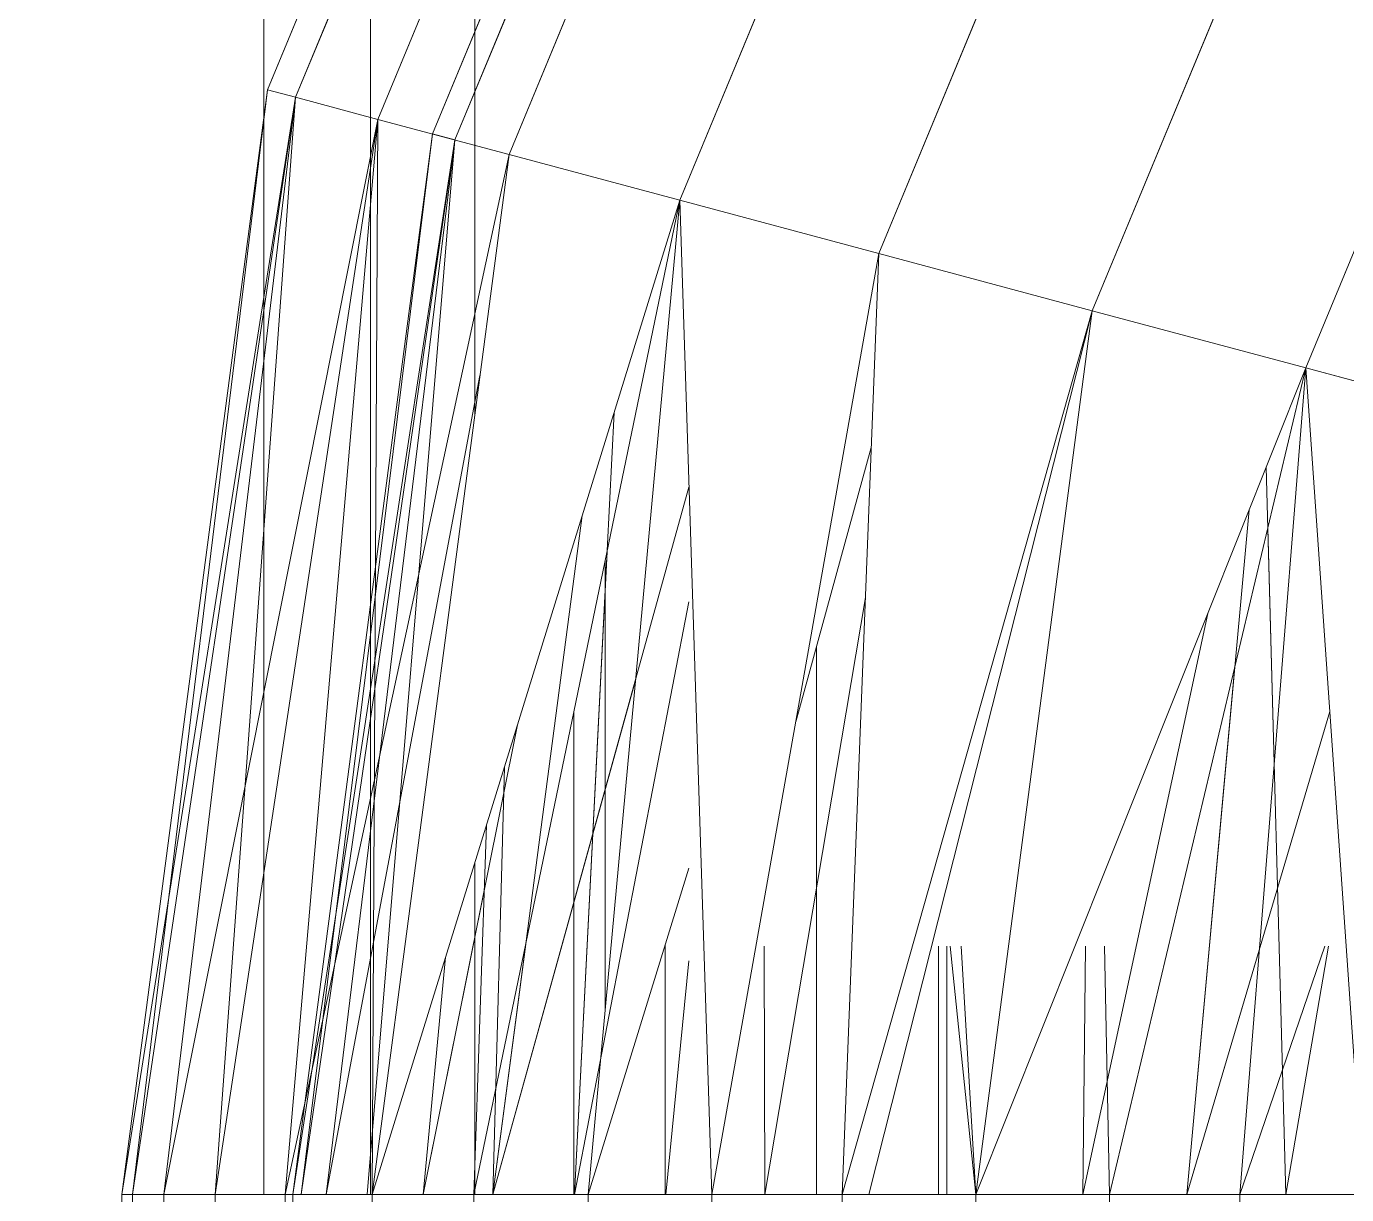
# Model space of a CAD drawing. Header units: centimetres. Extents: x -13689 to 3489, y -437 to 1921.
# Drawn here: x -2956.09 to -2955.317, y 188.8 to 189.484 of the extents above; entities that cross this region are included whole.
import ezdxf

# ---------------------------------------------------------------- set-up
doc = ezdxf.new("R2010")
doc.units = ezdxf.units.CM
doc.layers.add('M-EQPM', color=7, linetype='Continuous', lineweight=9)

# ---------------------------------------------------------------- blocks, each defined once
blk = doc.blocks.new('EQ-05-007 - EQ-05-007_dwg_Agrupar_314-1548995-Sección 3-2')
at = {"layer": 'M-EQPM', "color": 136, "true_color": 0x007f7f}
for p, q in [((-2088.57556, 190.05), (-2088.82531, 189.44705)), ((-2088.56081, 190.04148), (-2088.80885, 189.44264)), ((-2088.80885, 189.44264), (-2088.56081, 190.04148)), ((-2088.51755, 190.01651), (-2088.76061, 189.42971)), ((-2088.51755, 190.01651), (-2088.76061, 189.42971)), ((-2088.48896, 190), (-2088.72872, 189.42117)), ((-2088.47715, 189.99319), (-2088.71555, 189.41764)), ((-2088.71555, 189.41764), (-2088.47715, 189.99319)), ((-2088.9105, 188.8), (-2088.82531, 189.44705)), ((-2088.90434, 188.8), (-2088.82531, 189.44705)), ((-2088.80885, 189.44264), (-2088.82531, 189.44705)), ((-2088.82531, 189.44705), (-2088.80885, 189.44264)), ((-2088.9105, 188.8), (-2088.80885, 189.44264)), ((-2088.90434, 188.8), (-2088.80885, 189.44264)), ((-2088.90434, 188.8), (-2088.80885, 189.44264)), ((-2088.88603, 188.8), (-2088.80885, 189.44264)), ((-2088.88603, 188.8), (-2088.80885, 189.44264)), ((-2088.856, 188.8), (-2088.80885, 189.44264)), ((-2088.76061, 189.42971), (-2088.80885, 189.44264)), ((-2088.80885, 189.44264), (-2088.76061, 189.42971)), ((-2088.88603, 188.8), (-2088.76061, 189.42971)), ((-2088.856, 188.8), (-2088.76061, 189.42971)), ((-2088.856, 188.8), (-2088.76061, 189.42971)), ((-2088.81501, 188.8), (-2088.76061, 189.42971)), ((-2088.81501, 188.8), (-2088.76061, 189.42971)), ((-2088.76405, 188.8), (-2088.76061, 189.42971)), ((-2088.68385, 189.40914), (-2088.76061, 189.42971)), ((-2088.76061, 189.42971), (-2088.68385, 189.40914)), ((-2088.8105, 188.8), (-2088.72872, 189.42117)), ((-2088.8105, 188.8), (-2088.71555, 189.41764)), ((-2088.80557, 188.8), (-2088.72872, 189.42117)), ((-2088.80557, 188.8), (-2088.71555, 189.41764)), ((-2088.80557, 188.8), (-2088.71555, 189.41764)), ((-2088.71555, 189.41764), (-2088.80557, 188.8)), ((-2088.79092, 188.8), (-2088.71555, 189.41764)), ((-2088.79092, 188.8), (-2088.71555, 189.41764)), ((-2088.7669, 188.8), (-2088.71555, 189.41764)), ((-2088.71555, 189.41764), (-2088.7669, 188.8)), ((-2088.71555, 189.41764), (-2088.72872, 189.42117)), ((-2088.72872, 189.42117), (-2088.71555, 189.41764)), ((-2088.81501, 188.8), (-2088.68385, 189.40914)), ((-2088.68385, 189.40914), (-2088.81501, 188.8)), ((-2088.79092, 188.8), (-2088.70089, 189.27976)), ((-2088.79092, 188.8), (-2088.70089, 189.27976)), ((-2088.79092, 188.8), (-2088.70089, 189.27976)), ((-2088.23582, 189.05266), (-2088.2396, 189.19042)), ((-2088.2396, 189.19042), (-2088.23582, 189.05266)), ((-2088.2396, 189.19042), (-2088.23582, 189.05266)), ((-2088.64561, 188.8), (-2088.62646, 189.17642)), ((-2088.64561, 188.8), (-2088.62646, 189.17642)), ((-2088.64561, 188.8), (-2088.62646, 189.17642)), ((-2088.5341, 188.8), (-2088.47515, 189.14978)), ((-2088.5341, 188.8), (-2088.47515, 189.14978)), ((-2088.47515, 189.14978), (-2088.5341, 188.8)), ((-2088.47515, 189.14978), (-2088.5341, 188.8)), ((-2088.5341, 188.8), (-2088.47515, 189.14978)), ((-2088.5341, 188.8), (-2088.47515, 189.14978)), ((-2088.28689, 188.8), (-2088.2588, 189.10952)), ((-2088.28689, 188.8), (-2088.2588, 189.10952)), ((-2088.28689, 188.8), (-2088.2588, 189.10952)), ((-2088.28689, 188.8), (-2088.2588, 189.10952)), ((-2088.2588, 189.10952), (-2088.28689, 188.8)), ((-2088.28689, 188.8), (-2088.2588, 189.10952)), ((-2088.69334, 188.8), (-2088.60967, 189.10189)), ((-2088.69334, 188.8), (-2088.60967, 189.10189)), ((-2088.69334, 188.8), (-2088.60967, 189.10189)), ((-2088.7341, 188.8), (-2088.69839, 188.978)), ((-2088.7341, 188.8), (-2088.69839, 188.978)), ((-2088.7341, 188.8), (-2088.69839, 188.978)), ((-2088.69334, 188.8), (-2088.67404, 188.9466)), ((-2088.69334, 188.8), (-2088.67404, 188.9466)), ((-2088.67404, 188.9466), (-2088.69334, 188.8)), ((-2088.69334, 188.8), (-2088.67404, 188.9466)), ((-2088.67404, 188.9466), (-2088.69334, 188.8)), ((-2088.67404, 188.9466), (-2088.69334, 188.8)), ((-2088.5341, 188.8), (-2088.53447, 188.94557)), ((-2088.5341, 188.8), (-2088.53447, 188.94557)), ((-2088.5341, 188.8), (-2088.53447, 188.94557)), ((-2088.34792, 188.8), (-2088.34636, 188.94557)), ((-2088.34792, 188.8), (-2088.34636, 188.94557)), ((-2088.34792, 188.8), (-2088.34636, 188.94557)), ((-2088.28689, 188.8), (-2088.24456, 188.94318)), ((-2088.24456, 188.94318), (-2088.28689, 188.8)), ((-2088.24456, 188.94318), (-2088.28689, 188.8)), ((-2088.2289, 188.8), (-2088.20399, 188.94557)), ((-2088.2289, 188.8), (-2088.20399, 188.94557)), ((-2088.20399, 188.94557), (-2088.2289, 188.8)), ((-2088.2289, 188.8), (-2088.20399, 188.94557)), ((-2088.2289, 188.8), (-2088.20399, 188.94557)), ((-2088.2289, 188.8), (-2088.20399, 188.94557)), ((-2088.7341, 188.8), (-2088.72102, 188.93905)), ((-2088.7341, 188.8), (-2088.72102, 188.93905)), ((-2088.7341, 188.8), (-2088.72102, 188.93905)), ((-2088.7341, 188.8), (-2088.72102, 188.93905)), ((-2088.72102, 188.93905), (-2088.7341, 188.8)), ((-2088.72102, 188.93905), (-2088.7341, 188.8)), ((-2088.9105, 186.8), (-2088.9105, 188.8)), ((-2088.90434, 188.8), (-2088.9105, 188.8)), ((-2088.9105, 188.8), (-2088.90434, 188.8)), ((-2088.88603, 188.8), (-2088.90434, 188.8)), ((-2088.90434, 186.8), (-2088.90434, 188.8)), ((-2088.90434, 186.8), (-2088.90434, 188.8)), ((-2088.90434, 188.8), (-2088.88603, 188.8))]:
    blk.add_line(p, q, dxfattribs=at)
at = {"layer": 'M-EQPM', "color": 136, "true_color": 0x007f7f, "flags": 128}
for points in [[(-2086.4105, 191.2455), (-2087.04021, 191.15011), (-2086.4105, 191.27553), (-2087.04021, 191.15011), (-2087.05313, 191.19836), (-2087.65198, 190.95031), (-2087.6605, 190.96506), (-2088.17826, 190.56777), (-2088.16622, 190.55572), (-2088.56081, 190.04148), (-2088.51755, 190.01651), (-2088.76061, 189.42971), (-2088.68385, 189.40914)], [(-2086.4105, 191.20451), (-2087.04021, 191.15011), (-2087.627, 190.90705), (-2087.65198, 190.95031), (-2088.16622, 190.55572), (-2088.17826, 190.56777), (-2088.57556, 190.05), (-2088.56081, 190.04148), (-2088.80885, 189.44264), (-2088.76061, 189.42971), (-2088.51755, 190.01651), (-2088.56081, 190.04148), (-2088.16622, 190.55572), (-2088.17826, 190.56777), (-2087.6605, 190.96506), (-2087.65198, 190.95031), (-2087.05313, 191.19836), (-2087.04021, 191.15011), (-2086.4105, 191.2455)], [(-2086.4105, 191.19508), (-2087.02813, 191.10506), (-2087.03166, 191.11822), (-2087.6105, 190.87846), (-2087.60368, 190.86666), (-2088.09792, 190.48742), (-2088.10755, 190.49706), (-2088.48896, 190), (-2088.47715, 189.99319), (-2088.71555, 189.41764), (-2088.72872, 189.42117), (-2088.48896, 190), (-2088.47715, 189.99319), (-2088.09792, 190.48742), (-2088.10755, 190.49706), (-2087.6105, 190.87846), (-2087.60368, 190.86666), (-2087.02813, 191.10506), (-2086.4105, 191.18042)], [(-2088.72872, 189.42117), (-2088.48896, 190), (-2088.47715, 189.99319), (-2088.09792, 190.48742), (-2088.10755, 190.49706), (-2087.6105, 190.87846), (-2087.60368, 190.86666), (-2087.02813, 191.10506), (-2086.4105, 191.19508), (-2086.95956, 191.12714)], [(-2087.01964, 191.07336), (-2087.04021, 191.15011), (-2087.627, 190.90705), (-2087.65198, 190.95031), (-2088.16622, 190.55572), (-2088.17826, 190.56777), (-2088.57556, 190.05), (-2088.56081, 190.04148), (-2088.80885, 189.44264), (-2088.88602, 188.8)], [(-2086.95971, 191.12712), (-2087.03166, 191.11822), (-2087.02813, 191.10506), (-2087.03166, 191.11822), (-2087.6105, 190.87846), (-2087.60368, 190.86666), (-2088.09792, 190.48742), (-2088.10755, 190.49706), (-2088.48896, 190), (-2088.47715, 189.99319), (-2088.71555, 189.41764), (-2088.72872, 189.42117)], [(-2088.856, 188.8), (-2088.76061, 189.42971), (-2088.80885, 189.44264), (-2088.82531, 189.44705), (-2088.57556, 190.05), (-2088.56081, 190.04148), (-2088.16622, 190.55572), (-2088.1309, 190.5204), (-2087.627, 190.90705), (-2087.58727, 190.83824)], [(-2087.58727, 190.83824), (-2087.627, 190.90705), (-2088.1309, 190.5204), (-2088.16622, 190.55572), (-2088.56081, 190.04148), (-2088.57556, 190.05), (-2088.82531, 189.44705), (-2088.80885, 189.44264), (-2088.56081, 190.04148), (-2088.51755, 190.01651), (-2088.1309, 190.5204), (-2088.07471, 190.46421)], [(-2088.44873, 189.97678), (-2088.51755, 190.01651), (-2088.76061, 189.42971), (-2088.80885, 189.44264), (-2088.56081, 190.04148), (-2088.51755, 190.01651), (-2088.1309, 190.5204), (-2088.07471, 190.46421)], [(-2088.44873, 189.97678), (-2088.51755, 190.01651), (-2088.76061, 189.42971), (-2088.856, 188.8)], [(-2088.44255, 189.97321), (-2088.47715, 189.99319), (-2088.71555, 189.41764), (-2088.79092, 188.8)], [(-2088.44255, 189.97321), (-2088.47715, 189.99319), (-2088.71555, 189.41764)], [(-2088.9105, 186.8), (-2088.9105, 188.8), (-2088.82531, 189.44705), (-2088.90434, 188.8), (-2088.82531, 189.44705), (-2088.80885, 189.44264), (-2088.90434, 188.8), (-2088.88602, 188.8)], [(-2088.88602, 188.8), (-2088.90434, 188.8), (-2088.80885, 189.44264), (-2088.82531, 189.44705), (-2088.9105, 188.8), (-2088.80885, 189.44264), (-2088.9105, 188.8)], [(-2088.88602, 188.8), (-2088.80885, 189.44264), (-2088.90434, 188.8), (-2088.9105, 188.8), (-2088.90434, 188.8), (-2088.90434, 186.8)], [(-2088.9105, 188.8), (-2088.90434, 188.8), (-2088.80885, 189.44264), (-2088.88602, 188.8)], [(-2088.88602, 188.8), (-2088.76061, 189.42971), (-2088.88602, 188.8), (-2088.80885, 189.44264), (-2088.76061, 189.42971), (-2088.68385, 189.40914)], [(-2088.856, 188.8), (-2088.76061, 189.42971), (-2088.81501, 188.8)], [(-2088.856, 188.8), (-2088.76061, 189.42971), (-2088.81501, 188.8)], [(-2088.68385, 189.40914), (-2088.76061, 189.42971), (-2088.81501, 188.8)], [(-2088.81501, 188.8), (-2088.68385, 189.40914), (-2088.76061, 189.42971), (-2088.81501, 188.8)], [(-2088.80557, 188.8), (-2088.72872, 189.42117), (-2088.8105, 188.8)], [(-2088.8105, 188.8), (-2088.71555, 189.41764), (-2088.72872, 189.42117), (-2088.8105, 188.8)], [(-2088.8105, 188.8), (-2088.71555, 189.41764), (-2088.80557, 188.8)], [(-2088.80557, 188.8), (-2088.72872, 189.42117), (-2088.71555, 189.41764)], [(-2088.79092, 188.8), (-2088.71555, 189.41764), (-2088.80557, 188.8)], [(-2088.79092, 188.8), (-2088.71555, 189.41764), (-2088.80557, 188.8)], [(-2088.79092, 188.8), (-2088.71555, 189.41764), (-2088.7669, 188.8)]]:
    blk.add_lwpolyline(points, dxfattribs=at)
for points in [[(-2088.856, 188.8), (-2088.80885, 189.44264)], [(-2088.76405, 188.8), (-2088.76061, 189.42971)]]:
    blk.add_lwpolyline(points, close=True, dxfattribs=at)
blk = doc.blocks.new('EQ-05-007 - EQ-05-007_dwg_Agrupar_317-1548996-Sección 3-2')
at = {"layer": 'M-EQPM', "color": 136, "true_color": 0x007f7f}
for p, q in [((-2088.82531, 189.44705), (-2088.57556, 190.05)), ((-2088.80885, 189.44264), (-2088.56081, 190.04148)), ((-2088.80885, 189.44264), (-2088.56081, 190.04148)), ((-2088.76061, 189.42971), (-2088.51755, 190.01651)), ((-2088.76061, 189.42971), (-2088.51755, 190.01651)), ((-2088.72872, 189.42117), (-2088.48896, 190)), ((-2088.71555, 189.41764), (-2088.47715, 189.99319)), ((-2088.71555, 189.41764), (-2088.47715, 189.99319)), ((-2088.68385, 189.40914), (-2088.44873, 189.97678)), ((-2088.58383, 189.38234), (-2088.35905, 189.925)), ((-2088.46735, 189.35113), (-2088.25462, 189.8647)), ((-2088.34235, 189.31764), (-2088.14255, 189.8)), ((-2088.21735, 189.28414), (-2088.03048, 189.7353)), ((-2088.9105, 188.8), (-2088.82531, 189.44705)), ((-2088.90434, 188.8), (-2088.82531, 189.44705)), ((-2088.80885, 189.44264), (-2088.82531, 189.44705)), ((-2088.82531, 189.44705), (-2088.80885, 189.44264)), ((-2088.80885, 189.44264), (-2088.9105, 188.8)), ((-2088.80885, 189.44264), (-2088.90434, 188.8)), ((-2088.90434, 188.8), (-2088.80885, 189.44264)), ((-2088.80885, 189.44264), (-2088.88603, 188.8)), ((-2088.80885, 189.44264), (-2088.88603, 188.8)), ((-2088.856, 188.8), (-2088.80885, 189.44264)), ((-2088.76061, 189.42971), (-2088.80885, 189.44264)), ((-2088.80885, 189.44264), (-2088.76061, 189.42971)), ((-2088.88603, 188.8), (-2088.76061, 189.42971)), ((-2088.76061, 189.42971), (-2088.856, 188.8)), ((-2088.76061, 189.42971), (-2088.856, 188.8)), ((-2088.81501, 188.8), (-2088.76061, 189.42971)), ((-2088.76061, 189.42971), (-2088.81501, 188.8)), ((-2088.76061, 189.42971), (-2088.76405, 188.8)), ((-2088.68385, 189.40914), (-2088.76061, 189.42971)), ((-2088.76061, 189.42971), (-2088.68385, 189.40914)), ((-2088.72872, 189.42117), (-2088.8105, 188.8)), ((-2088.71555, 189.41764), (-2088.8105, 188.8)), ((-2088.80557, 188.8), (-2088.72872, 189.42117)), ((-2088.71555, 189.41764), (-2088.80557, 188.8)), ((-2088.80557, 188.8), (-2088.71555, 189.41764)), ((-2088.71555, 189.41764), (-2088.80557, 188.8)), ((-2088.71555, 189.41764), (-2088.79092, 188.8)), ((-2088.71555, 189.41764), (-2088.79092, 188.8)), ((-2088.7669, 188.8), (-2088.71555, 189.41764)), ((-2088.7669, 188.8), (-2088.71555, 189.41764)), ((-2088.71555, 189.41764), (-2088.72872, 189.42117)), ((-2088.72872, 189.42117), (-2088.71555, 189.41764)), ((-2088.68385, 189.40914), (-2088.81501, 188.8)), ((-2088.68385, 189.40914), (-2088.76405, 188.8)), ((-2088.58383, 189.38234), (-2088.68385, 189.40914)), ((-2088.58383, 189.38234), (-2088.76405, 188.8)), ((-2088.58383, 189.38234), (-2088.70439, 188.8)), ((-2088.70439, 188.8), (-2088.58383, 189.38234)), ((-2088.58383, 189.38234), (-2088.70439, 188.8)), ((-2088.58383, 189.38234), (-2088.63749, 188.8)), ((-2088.58383, 189.38234), (-2088.63749, 188.8)), ((-2088.58383, 189.38234), (-2088.63749, 188.8)), ((-2088.46735, 189.35113), (-2088.58383, 189.38234)), ((-2088.56501, 188.8), (-2088.58383, 189.38234)), ((-2088.46735, 189.35113), (-2088.56501, 188.8)), ((-2088.46735, 189.35113), (-2088.56501, 188.8)), ((-2088.48871, 188.8), (-2088.46735, 189.35113)), ((-2088.34235, 189.31764), (-2088.46735, 189.35113)), ((-2088.34235, 189.31764), (-2088.48871, 188.8)), ((-2088.34235, 189.31764), (-2088.48871, 188.8)), ((-2088.34235, 189.31764), (-2088.47307, 188.8)), ((-2088.34235, 189.31764), (-2088.47307, 188.8)), ((-2088.34235, 189.31764), (-2088.47307, 188.8)), ((-2088.34235, 189.31764), (-2088.4105, 188.8)), ((-2088.4105, 188.8), (-2088.34235, 189.31764)), ((-2088.21735, 189.28414), (-2088.34235, 189.31764)), ((-2088.21735, 189.28414), (-2088.4105, 188.8)), ((-2088.21735, 189.28414), (-2088.33228, 188.8)), ((-2088.33228, 188.8), (-2088.21735, 189.28414)), ((-2088.21735, 189.28414), (-2088.33228, 188.8)), ((-2088.21735, 189.28414), (-2088.25599, 188.8)), ((-2088.21735, 189.28414), (-2088.25599, 188.8)), ((-2088.25599, 188.8), (-2088.21735, 189.28414)), ((-2088.10087, 189.25293), (-2088.21735, 189.28414)), ((-2088.1835, 188.8), (-2088.21735, 189.28414)), ((-2088.79092, 188.8), (-2088.70089, 189.27976)), ((-2088.79092, 188.8), (-2088.70089, 189.27976)), ((-2088.79092, 188.8), (-2088.70089, 189.27976)), ((-2088.62231, 189.258), (-2088.64561, 188.8)), ((-2088.62231, 189.258), (-2088.64561, 188.8)), ((-2088.62231, 189.258), (-2088.64561, 188.8)), ((-2088.51595, 189.07682), (-2088.47175, 189.23753)), ((-2088.47175, 189.23753), (-2088.51595, 189.07682)), ((-2088.47175, 189.23753), (-2088.51595, 189.07682)), ((-2088.2289, 188.8), (-2088.24057, 189.22594)), ((-2088.2289, 188.8), (-2088.24057, 189.22594)), ((-2088.2289, 188.8), (-2088.24057, 189.22594)), ((-2088.5785, 189.21439), (-2088.69334, 188.8)), ((-2088.69334, 188.8), (-2088.5785, 189.21439)), ((-2088.5785, 189.21439), (-2088.69334, 188.8)), ((-2088.2505, 189.20106), (-2088.28689, 188.8)), ((-2088.2505, 189.20106), (-2088.28689, 188.8)), ((-2088.2505, 189.20106), (-2088.28689, 188.8)), ((-2088.2505, 189.20106), (-2088.28689, 188.8)), ((-2088.2505, 189.20106), (-2088.28689, 188.8)), ((-2088.2505, 189.20106), (-2088.28689, 188.8)), ((-2088.64099, 189.19765), (-2088.69334, 188.8)), ((-2088.64099, 189.19765), (-2088.69334, 188.8)), ((-2088.64099, 189.19765), (-2088.69334, 188.8)), ((-2088.69334, 188.8), (-2088.64099, 189.19765)), ((-2088.69334, 188.8), (-2088.64099, 189.19765)), ((-2088.69334, 188.8), (-2088.64099, 189.19765)), ((-2088.5785, 189.14717), (-2088.64561, 188.8)), ((-2088.64561, 188.8), (-2088.5785, 189.14717)), ((-2088.5785, 189.14717), (-2088.64561, 188.8)), ((-2088.64561, 188.8), (-2088.5785, 189.14717)), ((-2088.64561, 188.8), (-2088.5785, 189.14717)), ((-2088.64561, 188.8), (-2088.5785, 189.14717)), ((-2088.47515, 189.14978), (-2088.5341, 188.8)), ((-2088.47515, 189.14978), (-2088.5341, 188.8)), ((-2088.5341, 188.8), (-2088.47515, 189.14978)), ((-2088.47515, 189.14978), (-2088.5341, 188.8)), ((-2088.5341, 188.8), (-2088.47515, 189.14978)), ((-2088.5341, 188.8), (-2088.47515, 189.14978)), ((-2088.27472, 189.14033), (-2088.34792, 188.8)), ((-2088.34792, 188.8), (-2088.27472, 189.14033)), ((-2088.34792, 188.8), (-2088.27472, 189.14033)), ((-2088.34792, 188.8), (-2088.27472, 189.14033)), ((-2088.34792, 188.8), (-2088.27472, 189.14033)), ((-2088.27472, 189.14033), (-2088.34792, 188.8)), ((-2088.28689, 188.8), (-2088.20327, 189.08284)), ((-2088.28689, 188.8), (-2088.20327, 189.08284)), ((-2088.28689, 188.8), (-2088.20327, 189.08284)), ((-2088.67889, 189.07517), (-2088.7341, 188.8)), ((-2088.7341, 188.8), (-2088.67889, 189.07517)), ((-2088.67889, 189.07517), (-2088.7341, 188.8)), ((-2088.68659, 189.05031), (-2088.69334, 188.8)), ((-2088.68659, 189.05031), (-2088.69334, 188.8)), ((-2088.68659, 189.05031), (-2088.69334, 188.8)), ((-2088.6971, 189.01635), (-2088.70439, 188.8)), ((-2088.6971, 189.01635), (-2088.70439, 188.8)), ((-2088.70439, 188.8), (-2088.6971, 189.01635)), ((-2088.63749, 188.8), (-2088.5785, 188.9911)), ((-2088.5785, 188.9911), (-2088.63749, 188.8)), ((-2088.63749, 188.8), (-2088.5785, 188.9911)), ((-2088.5341, 188.8), (-2088.53447, 188.94557)), ((-2088.53447, 188.94557), (-2088.5341, 188.8)), ((-2088.53447, 188.94557), (-2088.5341, 188.8)), ((-2088.42551, 188.94557), (-2088.4105, 188.8)), ((-2088.4105, 188.8), (-2088.42551, 188.94557)), ((-2088.42551, 188.94557), (-2088.4105, 188.8)), ((-2088.41901, 188.94557), (-2088.4105, 188.8)), ((-2088.4105, 188.8), (-2088.41901, 188.94557)), ((-2088.4105, 188.8), (-2088.41901, 188.94557)), ((-2088.34636, 188.94557), (-2088.34792, 188.8)), ((-2088.34792, 188.8), (-2088.34636, 188.94557)), ((-2088.34792, 188.8), (-2088.34636, 188.94557)), ((-2088.33511, 188.94557), (-2088.33228, 188.8)), ((-2088.33511, 188.94557), (-2088.33228, 188.8)), ((-2088.33228, 188.8), (-2088.33511, 188.94557)), ((-2088.25599, 188.8), (-2088.20613, 188.94557)), ((-2088.20613, 188.94557), (-2088.25599, 188.8)), ((-2088.25599, 188.8), (-2088.20613, 188.94557)), ((-2088.20399, 188.94557), (-2088.2289, 188.8)), ((-2088.20399, 188.94557), (-2088.2289, 188.8)), ((-2088.20399, 188.94557), (-2088.2289, 188.8)), ((-2088.20399, 188.94557), (-2088.2289, 188.8)), ((-2088.20399, 188.94557), (-2088.2289, 188.8)), ((-2088.20399, 188.94557), (-2088.2289, 188.8)), ((-2088.7341, 188.8), (-2088.72102, 188.93905)), ((-2088.72102, 188.93905), (-2088.7341, 188.8)), ((-2088.72102, 188.93905), (-2088.7341, 188.8)), ((-2088.7341, 188.8), (-2088.72102, 188.93905)), ((-2088.7341, 188.8), (-2088.72102, 188.93905)), ((-2088.7341, 188.8), (-2088.72102, 188.93905)), ((-2088.5785, 188.93689), (-2088.59209, 188.8)), ((-2088.5785, 188.93689), (-2088.59209, 188.8)), ((-2088.59209, 188.8), (-2088.5785, 188.93689)), ((-2088.59209, 188.8), (-2088.5785, 188.93689)), ((-2088.5785, 188.93689), (-2088.59209, 188.8)), ((-2088.59209, 188.8), (-2088.5785, 188.93689)), ((-2088.9105, 188.8), (-2088.9105, 186.8)), ((-2088.90434, 188.8), (-2088.9105, 188.8)), ((-2088.9105, 188.8), (-2088.90434, 188.8)), ((-2088.88603, 188.8), (-2088.90434, 188.8)), ((-2088.90434, 188.8), (-2088.88603, 188.8)), ((-2088.90434, 188.8), (-2088.90434, 186.8)), ((-2088.90434, 188.8), (-2088.90434, 186.8)), ((-2088.856, 188.8), (-2088.88603, 188.8)), ((-2088.88603, 188.8), (-2088.88603, 186.8)), ((-2088.81501, 188.8), (-2088.856, 188.8)), ((-2088.856, 188.8), (-2088.856, 186.8)), ((-2088.76405, 188.8), (-2088.81501, 188.8)), ((-2088.81501, 188.8), (-2088.81501, 186.8)), ((-2088.8105, 188.8), (-2088.8105, 186.8)), ((-2088.70439, 188.8), (-2088.76405, 188.8)), ((-2088.76405, 188.8), (-2088.76405, 186.8)), ((-2088.63749, 188.8), (-2088.70439, 188.8)), ((-2088.70439, 188.8), (-2088.70439, 186.8)), ((-2088.56501, 188.8), (-2088.63749, 188.8)), ((-2088.63749, 188.8), (-2088.63749, 186.8)), ((-2088.48871, 188.8), (-2088.56501, 188.8)), ((-2088.56501, 188.8), (-2088.56501, 186.8)), ((-2088.4105, 188.8), (-2088.48871, 188.8)), ((-2088.48871, 188.8), (-2088.48871, 186.8)), ((-2088.33228, 188.8), (-2088.4105, 188.8)), ((-2088.4105, 188.8), (-2088.4105, 186.8)), ((-2088.25599, 188.8), (-2088.33228, 188.8)), ((-2088.33228, 188.8), (-2088.33228, 186.8)), ((-2088.1835, 188.8), (-2088.25599, 188.8)), ((-2088.25599, 188.8), (-2088.25599, 186.8))]:
    blk.add_line(p, q, dxfattribs=at)
at = {"layer": 'M-EQPM', "color": 136, "true_color": 0x007f7f, "flags": 128}
for points in [[(-2068.23716, 189.38234), (-2068.46194, 189.925), (-2068.37226, 189.97678), (-2068.74628, 190.46421), (-2068.6901, 190.5204), (-2069.19399, 190.90705), (-2069.16902, 190.95031), (-2069.76786, 191.19836), (-2070.4105, 191.29384), (-2070.4105, 191.27553), (-2086.4105, 191.27553), (-2087.05313, 191.19836), (-2087.65198, 190.95031), (-2087.6605, 190.96506), (-2088.17826, 190.56777), (-2088.16622, 190.55572), (-2088.56081, 190.04148), (-2088.51755, 190.01651), (-2088.76061, 189.42971), (-2088.68385, 189.40914)], [(-2086.4105, 191.2), (-2087.03166, 191.11822), (-2087.02813, 191.10506), (-2087.60368, 190.86666), (-2087.6105, 190.87846), (-2088.10755, 190.49706), (-2088.09792, 190.48742), (-2088.47715, 189.99319), (-2088.48896, 190), (-2088.72872, 189.42117), (-2088.71555, 189.41764), (-2088.80557, 188.8)], [(-2088.81501, 188.8), (-2088.76061, 189.42971), (-2088.51755, 190.01651), (-2088.56081, 190.04148), (-2088.16622, 190.55572), (-2088.17826, 190.56777), (-2088.16622, 190.55572), (-2087.65198, 190.95031), (-2087.627, 190.90705), (-2087.04021, 191.15011), (-2087.05313, 191.19836), (-2087.65198, 190.95031), (-2087.6605, 190.96506), (-2088.17826, 190.56777), (-2088.57556, 190.05), (-2088.56081, 190.04148), (-2088.80885, 189.44264), (-2088.76061, 189.42971), (-2088.856, 188.8)], [(-2086.4105, 191.19508), (-2087.02813, 191.10506), (-2087.03166, 191.11822), (-2087.6105, 190.87846), (-2087.60368, 190.86666), (-2088.09792, 190.48742), (-2088.10755, 190.49706), (-2088.48896, 190), (-2088.47715, 189.99319), (-2088.71555, 189.41764), (-2088.79092, 188.8)], [(-2088.856, 188.8), (-2088.76061, 189.42971), (-2088.88602, 188.8), (-2088.76061, 189.42971), (-2088.80885, 189.44264), (-2088.56081, 190.04148), (-2088.57556, 190.05), (-2088.17826, 190.56777), (-2088.16622, 190.55572), (-2087.65198, 190.95031), (-2087.627, 190.90705), (-2087.04021, 191.15011), (-2087.01964, 191.07336), (-2087.58727, 190.83824), (-2087.627, 190.90705), (-2088.1309, 190.5204), (-2088.16622, 190.55572), (-2088.56081, 190.04148), (-2088.57556, 190.05), (-2088.82531, 189.44705)], [(-2087.03166, 191.11822), (-2087.02813, 191.10506), (-2087.60368, 190.86666), (-2087.6105, 190.87846), (-2088.10755, 190.49706), (-2088.09792, 190.48742), (-2088.47715, 189.99319), (-2088.48896, 190), (-2088.72872, 189.42117), (-2088.71555, 189.41764), (-2088.80557, 188.8)], [(-2088.79092, 188.8), (-2088.71555, 189.41764), (-2088.47715, 189.99319), (-2088.48896, 190), (-2088.10755, 190.49706), (-2088.09792, 190.48742), (-2087.60368, 190.86666), (-2087.6105, 190.87846), (-2087.03166, 191.11822)], [(-2088.82531, 189.44705), (-2088.57556, 190.05), (-2088.56081, 190.04148), (-2088.16622, 190.55572), (-2088.1309, 190.5204), (-2087.627, 190.90705), (-2087.58727, 190.83824), (-2087.01964, 191.07336), (-2086.99284, 190.97333), (-2086.96163, 190.85685)], [(-2087.5355, 190.74856), (-2087.58727, 190.83824), (-2088.07471, 190.46421), (-2088.1309, 190.5204), (-2088.51755, 190.01651), (-2088.56081, 190.04148), (-2088.80885, 189.44264), (-2088.82531, 189.44705), (-2088.80885, 189.44264), (-2088.88602, 188.8), (-2088.90434, 188.8), (-2088.80885, 189.44264), (-2088.88602, 188.8), (-2088.90434, 188.8), (-2088.90434, 186.8)], [(-2087.5355, 190.74856), (-2087.58727, 190.83824), (-2088.07471, 190.46421), (-2088.1309, 190.5204), (-2088.51755, 190.01651), (-2088.56081, 190.04148), (-2088.80885, 189.44264), (-2088.90434, 188.8), (-2088.88602, 188.8), (-2088.88602, 186.8)], [(-2088.56501, 188.8), (-2088.58383, 189.38234), (-2088.46735, 189.35113), (-2088.25462, 189.8647), (-2088.14255, 189.8), (-2087.82471, 190.21421), (-2087.7332, 190.12271), (-2087.34579, 190.41998), (-2087.2855, 190.31554), (-2086.86343, 190.49037), (-2086.83663, 190.39035), (-2086.81606, 190.31359), (-2086.4105, 190.32447), (-2086.80313, 190.26535), (-2086.79873, 190.24889), (-2087.1605, 190.09904), (-2087.16902, 190.11379), (-2086.80313, 190.26535), (-2086.81606, 190.31359), (-2086.4105, 190.39549), (-2086.4105, 190.3545), (-2086.81606, 190.31359), (-2086.4105, 190.39549), (-2070.4105, 190.39549)], [(-2086.4105, 190.39549), (-2086.4105, 190.44645), (-2070.4105, 190.44645), (-2070.4105, 190.50611), (-2069.95756, 190.49037), (-2070.4105, 190.573), (-2070.4105, 190.50611), (-2086.4105, 190.50611), (-2086.4105, 190.44645), (-2086.83663, 190.39035), (-2086.4105, 190.39549), (-2086.83663, 190.39035), (-2087.23372, 190.22586), (-2087.2855, 190.31554), (-2087.64793, 190.03744), (-2087.7332, 190.12271), (-2088.03048, 189.7353), (-2088.14255, 189.8), (-2088.34235, 189.31764), (-2088.46735, 189.35113)], [(-2087.4105, 190.53205), (-2087.82471, 190.21421), (-2087.91622, 190.30572), (-2088.25462, 189.8647), (-2088.35905, 189.925), (-2088.58383, 189.38234), (-2088.68385, 189.40914), (-2088.81501, 188.8)], [(-2088.70439, 186.8), (-2088.70439, 188.8), (-2088.58383, 189.38234), (-2088.35905, 189.925), (-2088.25462, 189.8647), (-2087.91622, 190.30572), (-2087.82471, 190.21421), (-2087.4105, 190.53205)], [(-2088.856, 186.8), (-2088.856, 188.8), (-2088.88602, 188.8), (-2088.80885, 189.44264), (-2088.76061, 189.42971), (-2088.51755, 190.01651), (-2088.44873, 189.97678), (-2088.07471, 190.46421), (-2088.00149, 190.39099)], [(-2088.00149, 190.39099), (-2088.07471, 190.46421), (-2088.44873, 189.97678), (-2088.51755, 190.01651), (-2088.76061, 189.42971), (-2088.80885, 189.44264), (-2088.856, 188.8)], [(-2088.34235, 189.31764), (-2088.21735, 189.28414), (-2088.03048, 189.7353), (-2087.92604, 189.675), (-2087.64793, 190.03744), (-2087.57471, 189.96421), (-2087.23372, 190.22586), (-2087.19399, 190.15705), (-2086.81606, 190.31359), (-2086.4105, 190.3545), (-2070.4105, 190.3545)], [(-2070.4105, 190.3545), (-2086.4105, 190.3545), (-2086.4105, 190.32447), (-2086.81606, 190.31359), (-2086.83663, 190.39035), (-2087.23372, 190.22586), (-2087.2855, 190.31554), (-2087.64793, 190.03744), (-2087.7332, 190.12271), (-2088.03048, 189.7353), (-2088.14255, 189.8), (-2088.34235, 189.31764), (-2088.48871, 188.8)], [(-2088.33228, 186.8), (-2088.33228, 188.8), (-2088.21735, 189.28414), (-2088.03048, 189.7353), (-2087.92604, 189.675), (-2087.64793, 190.03744), (-2087.57471, 189.96421), (-2087.23372, 190.22586), (-2087.19399, 190.15705), (-2086.81606, 190.31359), (-2086.80313, 190.26535), (-2087.16902, 190.11379), (-2087.4832, 189.87271), (-2087.47116, 189.86066), (-2087.1605, 190.09904), (-2087.16902, 190.11379), (-2087.19399, 190.15705), (-2087.51852, 189.90803), (-2087.57471, 189.96421), (-2087.83636, 189.62322), (-2087.92604, 189.675), (-2088.10087, 189.25293), (-2088.21735, 189.28414)], [(-2088.1835, 188.8), (-2088.10087, 189.25293), (-2088.00084, 189.22613), (-2087.83636, 189.62322), (-2087.76755, 189.58349), (-2087.51852, 189.90803), (-2087.4832, 189.87271), (-2087.47116, 189.86066), (-2087.70953, 189.55), (-2087.72429, 189.55852), (-2087.4832, 189.87271), (-2087.16902, 190.11379), (-2087.19399, 190.15705), (-2087.51852, 189.90803), (-2087.57471, 189.96421), (-2087.83636, 189.62322), (-2087.92604, 189.675), (-2088.10087, 189.25293), (-2088.21735, 189.28414)], [(-2088.71555, 189.41764), (-2088.47715, 189.99319), (-2088.44255, 189.97321)], [(-2088.71555, 189.41764), (-2088.47715, 189.99319), (-2088.44255, 189.97321)], [(-2088.81501, 188.8), (-2088.856, 188.8), (-2088.76061, 189.42971), (-2088.68385, 189.40914), (-2088.44873, 189.97678), (-2088.35905, 189.925)], [(-2088.35905, 189.925), (-2088.44873, 189.97678), (-2088.68385, 189.40914), (-2088.76405, 188.8), (-2088.70439, 188.8), (-2088.58383, 189.38234), (-2088.68385, 189.40914), (-2088.76405, 188.8), (-2088.58383, 189.38234), (-2088.76405, 188.8), (-2088.70439, 188.8), (-2088.70439, 186.8)], [(-2088.14255, 189.8), (-2088.25462, 189.8647), (-2088.46735, 189.35113), (-2088.58383, 189.38234), (-2088.63749, 188.8)], [(-2088.90434, 186.8), (-2088.90434, 188.8), (-2088.80885, 189.44264), (-2088.82531, 189.44705), (-2088.9105, 188.8), (-2088.80885, 189.44264), (-2088.9105, 188.8), (-2088.90434, 188.8)], [(-2088.90434, 186.8), (-2088.90434, 188.8), (-2088.80885, 189.44264), (-2088.82531, 189.44705), (-2088.90434, 188.8), (-2088.82531, 189.44705), (-2088.9105, 188.8), (-2088.90434, 188.8), (-2088.9105, 188.8), (-2088.9105, 186.8)], [(-2088.856, 188.8), (-2088.80885, 189.44264), (-2088.88602, 188.8), (-2088.856, 188.8), (-2088.856, 186.8)], [(-2088.81501, 186.8), (-2088.81501, 188.8), (-2088.856, 188.8), (-2088.76061, 189.42971), (-2088.81501, 188.8)], [(-2088.81501, 188.8), (-2088.76061, 189.42971), (-2088.68385, 189.40914), (-2088.81501, 188.8)], [(-2088.81501, 188.8), (-2088.76061, 189.42971), (-2088.68385, 189.40914)], [(-2088.8105, 188.8), (-2088.71555, 189.41764), (-2088.72872, 189.42117), (-2088.8105, 188.8)], [(-2088.80557, 188.8), (-2088.72872, 189.42117), (-2088.8105, 188.8)], [(-2088.8105, 188.8), (-2088.71555, 189.41764), (-2088.80557, 188.8)], [(-2088.80557, 188.8), (-2088.72872, 189.42117), (-2088.71555, 189.41764), (-2088.79092, 188.8)], [(-2088.79092, 188.8), (-2088.71555, 189.41764), (-2088.7669, 188.8)], [(-2088.63749, 188.8), (-2088.58383, 189.38234), (-2088.70439, 188.8)], [(-2088.63749, 188.8), (-2088.58383, 189.38234), (-2088.56501, 188.8)], [(-2088.34235, 189.31764), (-2088.21735, 189.28414), (-2088.33228, 188.8), (-2088.4105, 188.8), (-2088.48871, 188.8), (-2088.46735, 189.35113), (-2088.56501, 188.8)], [(-2088.48871, 186.8), (-2088.48871, 188.8), (-2088.46735, 189.35113), (-2088.34235, 189.31764)], [(-2088.4105, 186.8), (-2088.4105, 188.8), (-2088.34235, 189.31764)], [(-2088.25599, 188.8), (-2088.21735, 189.28414), (-2088.33228, 188.8)], [(-2088.21735, 189.28414), (-2088.1835, 188.8), (-2088.21735, 189.28414), (-2088.25599, 188.8), (-2088.1835, 188.8), (-2088.1835, 186.8)], [(-2088.21735, 189.28414), (-2088.25599, 188.8), (-2088.25599, 186.8)]]:
    blk.add_lwpolyline(points, dxfattribs=at)
for points in [[(-2088.76405, 188.8), (-2088.76061, 189.42971)], [(-2088.4105, 188.8), (-2088.21735, 189.28414)]]:
    blk.add_lwpolyline(points, close=True, dxfattribs=at)
blk = doc.blocks.new('EQ-05-007 - EQ-05-007_dwg_011_ENZUNCHADOR_dwg-1549000-Sección 3-2')
for name in ['EQ-05-007 - EQ-05-007_dwg_Agrupar_314-1548995-Sección 3-2', 'EQ-05-007 - EQ-05-007_dwg_Agrupar_317-1548996-Sección 3-2']:
    blk.add_blockref(name, (0, 0))
blk = doc.blocks.new('EQ-05-007 - EQ-05-007_dwg-1548992-Sección 3-2')
blk.add_blockref('EQ-05-007 - EQ-05-007_dwg_011_ENZUNCHADOR_dwg-1549000-Sección 3-2', (0, 0))
blk = doc.blocks.new('EQ-05-007 - EQ-05-007-1549005-Sección 3-2')
blk.add_blockref('EQ-05-007 - EQ-05-007_dwg-1548992-Sección 3-2', (0, 0))
blk = doc.blocks.new('EQ-05-007 - EQ-05-007_dwg_Agrupar_312-V21-Sección 3-2')
at = {"layer": 'M-EQPM', "color": 136, "true_color": 0x007f7f}
for p, q in [((-2088.82751, 188.8), (-2088.82751, 247.8)), ((-2088.76493, 188.8), (-2088.76493, 247.79507)), ((-2088.7039, 247.78042), (-2088.7039, 189.25688)), ((-2088.62751, 189.17137), (-2088.62751, 188.90836)), ((-2088.5039, 189.12065), (-2088.5039, 188.8)), ((-2088.5039, 189.12065), (-2088.5039, 188.8)), ((-2088.5039, 189.12065), (-2088.5039, 188.8)), ((-2088.64591, 189.08247), (-2088.64591, 188.8)), ((-2088.64591, 188.8), (-2088.64591, 189.08247)), ((-2088.64591, 188.8), (-2088.64591, 189.08247)), ((-2088.7039, 188.99436), (-2088.7039, 188.8)), ((-2088.7039, 188.99436), (-2088.7039, 188.8)), ((-2088.7039, 188.8), (-2088.7039, 188.99436)), ((-2088.59239, 188.8), (-2088.59239, 188.94609)), ((-2088.59239, 188.94609), (-2088.59239, 188.8)), ((-2088.59239, 188.94609), (-2088.59239, 188.8)), ((-2088.43243, 188.94557), (-2088.43243, 188.8)), ((-2088.43243, 188.94557), (-2088.43243, 188.8)), ((-2088.43243, 188.8), (-2088.43243, 188.94557)), ((-2088.42751, 188.8), (-2088.42751, 188.94557))]:
    blk.add_line(p, q, dxfattribs=at)
at = {"layer": 'M-EQPM', "color": 136, "true_color": 0x007f7f, "flags": 128}
for points in [[(-2088.82751, 188.8), (-2088.82751, 247.8), (-2091.99792, 247.8)], [(-2088.82751, 188.8), (-2088.82751, 247.8), (-2088.76493, 247.79508), (-2088.76493, 188.8)], [(-2088.76493, 247.79508), (-2088.7039, 247.78042), (-2088.7039, 189.25688)], [(-2088.7039, 189.25688), (-2088.7039, 247.78042), (-2088.76493, 247.79508), (-2088.76493, 188.8)]]:
    blk.add_lwpolyline(points, dxfattribs=at)
blk = doc.blocks.new('EQ-05-007 - EQ-05-007_dwg_011_ENZUNCHADOR_dwg-V24-Sección 3-2')
blk.add_blockref('EQ-05-007 - EQ-05-007_dwg_Agrupar_312-V21-Sección 3-2', (0, 0))
blk = doc.blocks.new('EQ-05-007 - EQ-05-007_dwg-V25-Sección 3-2')
blk.add_blockref('EQ-05-007 - EQ-05-007_dwg_011_ENZUNCHADOR_dwg-V24-Sección 3-2', (0, 0))
blk = doc.blocks.new('EQ-05-007 - EQ-05-007-V26-Sección 3-2')
blk.add_blockref('EQ-05-007 - EQ-05-007_dwg-V25-Sección 3-2', (0, 0))
blk = doc.blocks.new('PQ_RVR_MEP-01_ZZ_ZZ_MO_T_A_rvt-2-Sección 3-2')
at = {"layer": 'M-EQPM', "lineweight": 9}
for name in ['EQ-05-007 - EQ-05-007-1549005-Sección 3-2', 'EQ-05-007 - EQ-05-007-V26-Sección 3-2']:
    blk.add_blockref(name, (0, 0), dxfattribs=at)

msp = doc.modelspace()

# ---------------------------------------------------------------- block references
at = {"lineweight": 5}
msp.add_blockref('PQ_RVR_MEP-01_ZZ_ZZ_MO_T_A_rvt-2-Sección 3-2', (-867.12328, 0), dxfattribs=at)

doc.saveas('drawing.dxf')
